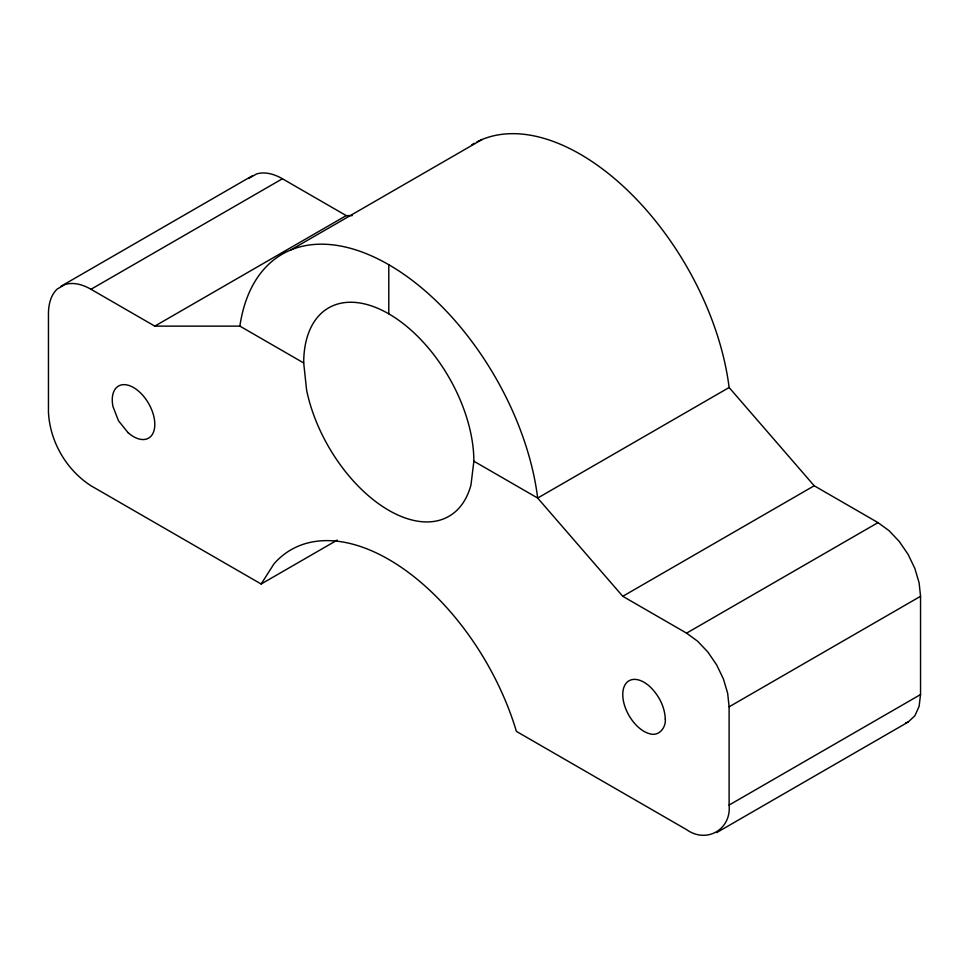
<?xml version="1.0" encoding="UTF-8"?>
<svg xmlns="http://www.w3.org/2000/svg" width="969" height="969" viewBox="0 0 969 969"><rect width="100%" height="100%" fill="white"/><g stroke="black" fill="none" stroke-linecap="round" stroke-linejoin="round"><path stroke-width="1.45" d="M239.888 326.129A213.071 123.015 60 0 1 388.787 264.719L388.787 313.847A120.326 69.465 60 0 1 473.865 461.208L470.97 484.96A120.326 69.465 60 0 1 388.787 510.336A120.326 69.465 60 0 1 306.604 390.071L303.697 362.963L239.888 326.129L154.798 326.129L90.989 289.283A60.163 34.739 60 0 0 65.093 284.486L57.244 289.016A60.163 34.739 60 0 0 48.45 313.847L48.45 412.091C49.867 441.476 66.243 469.856 90.989 485.772L261.158 584.016L337.212 540.108M388.787 264.719A213.071 123.015 60 0 1 537.674 498.054L622.764 596.298L686.573 633.145L697.583 641.175L707.842 652.004L716.648 664.891L723.419 678.966L727.658 693.271L729.112 706.825L729.112 805.069C731.498 829.512 706.546 843.914 686.573 829.634L516.404 731.389A195.532 112.888 60 0 0 402.305 568.04A195.532 112.888 60 0 0 273.961 563.885L261.158 584.016M476.893 141.898A213.071 123.015 60 0 1 629.16 191.886A213.071 123.015 60 0 1 729.112 387.527L814.202 485.772L878.011 522.618L889.021 530.649L899.28 541.477L908.086 554.365L914.845 568.452L919.096 582.744L920.55 596.298L920.55 694.543L919.096 706.425L914.845 715.812L908.086 722.087L716.648 832.613M248.682 178.49L256.531 173.96A60.163 34.739 60 0 1 282.427 178.756L346.236 215.602L352.207 215.602M60.914 286.303L252.352 175.777M90.989 289.283L282.427 178.756M154.798 326.129L346.236 215.602M290.724 249.99L482.162 139.463M729.112 387.527L537.674 498.054L473.865 461.208M622.764 596.298L814.202 485.772M686.573 633.145L878.011 522.618M729.112 706.825L920.55 596.298M729.112 805.069L920.55 694.543M905.712 722.826L908.086 722.087M303.697 362.963A120.326 69.465 60 0 1 388.787 313.847M471.818 144.756A213.071 123.015 60 0 1 474.325 143.267M665.303 719.107C666.115 727.78 658.702 736.815 649.533 733.727A30.075 17.369 60 0 1 622.764 694.543A30.075 17.369 60 0 1 649.533 686.282C658.569 694.773 664.807 706.583 665.303 719.107M128.029 432.634L118.497 420.776L112.985 406.592A30.075 17.369 60 0 1 131.675 386.558A30.075 17.369 60 0 1 154.725 426.469A30.075 17.369 60 0 1 128.029 432.634"/></g></svg>
